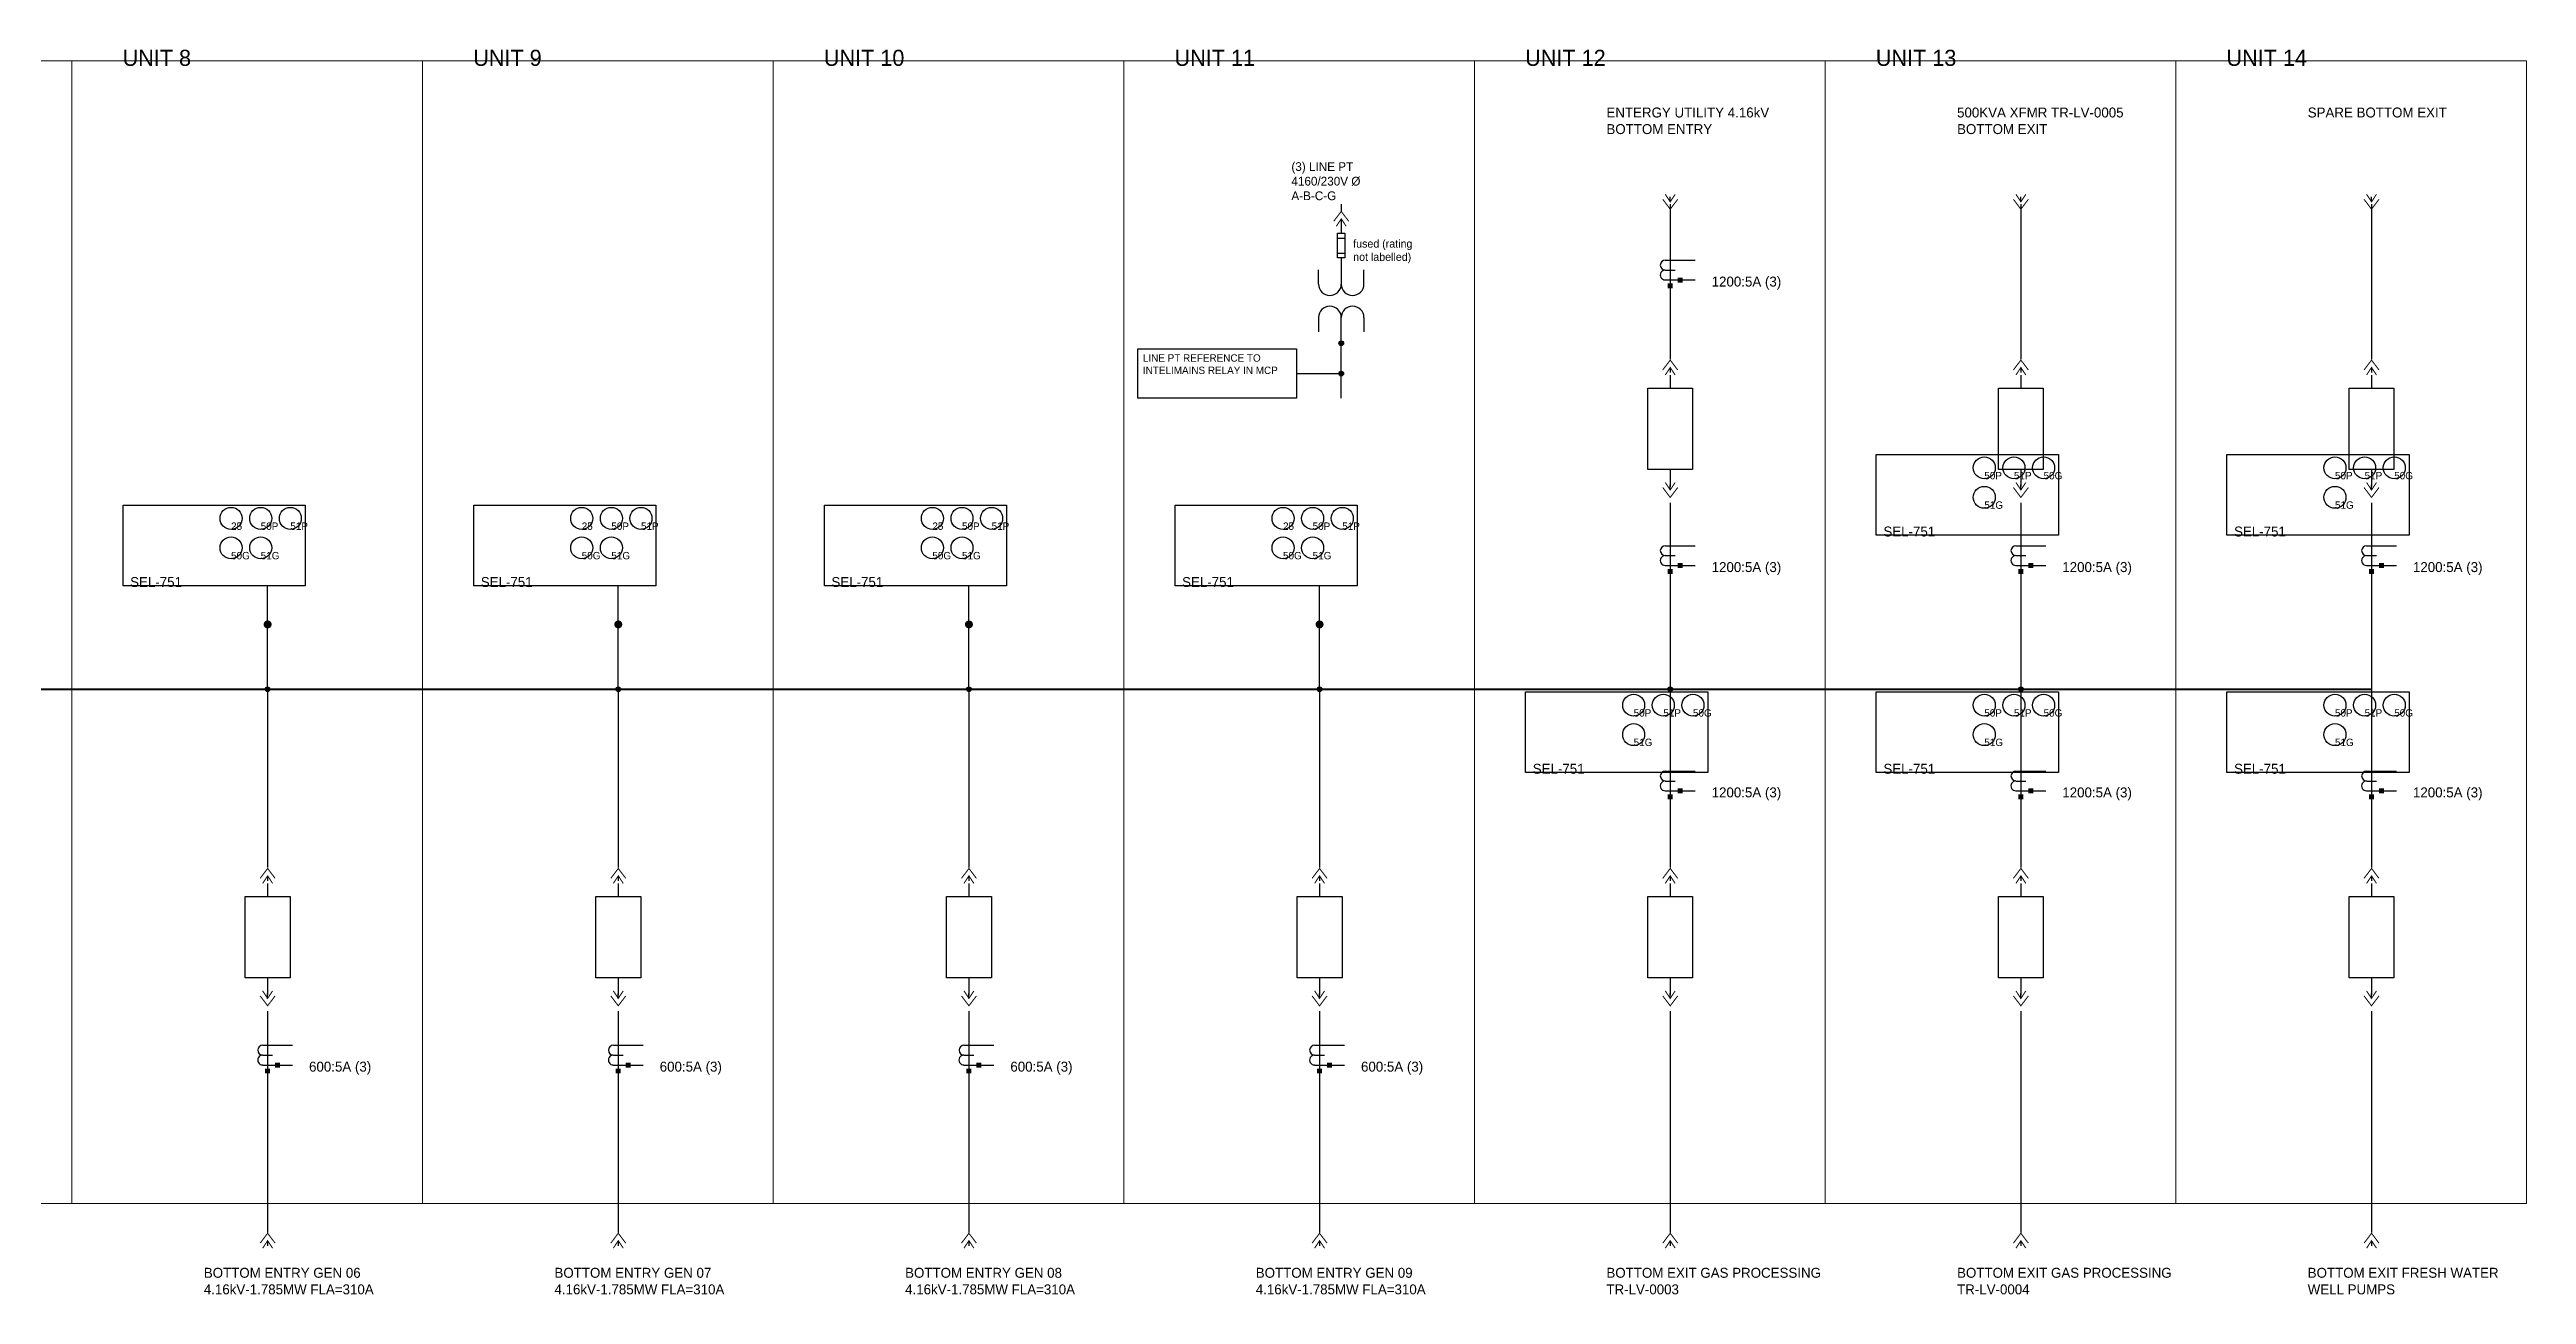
# Model space of a CAD drawing. Header units: metres. Extents: x 2.1 to 63.7, y 5.8 to 21.6.
# Drawn here: x 32.63 to 63.72, y 5.99 to 21.63 of the extents above; entities that cross this region are included whole.
import ezdxf
from ezdxf.enums import TextEntityAlignment as Align

# ---------------------------------------------------------------- set-up
doc = ezdxf.new("R2010")
doc.units = ezdxf.units.M
doc.header["$LTSCALE"] = 0.15
doc.layers.add('OBJ', color=3, linetype='Continuous')
for name, color, linetype, lineweight in [('SLD_BUS', 5, 'Continuous', 50), ('SLD_CUBICLE', 8, 'Continuous', 13), ('SLD_SYMS', 7, 'Continuous', 25), ('SLD_TEXT', 7, 'Continuous', 13), ('SLD_WIRE', 7, 'Continuous', 25)]:
    doc.layers.add(name, color=color, linetype=linetype, lineweight=lineweight)
doc.styles.add('WD', font='txt')

# ---------------------------------------------------------------- blocks, each defined once
blk = doc.blocks.new('WDDOT')
for radius in [0.03, 0.0187, 0.00929]:
    blk.add_circle((0, 0), radius)
blk = doc.blocks.new('WD1005')
at = {"layer": 'OBJ', "const_width": 0.05}
blk.add_lwpolyline([(-0.025, 0, 1), (0.025, 0, 1)], format="xyb", close=True, dxfattribs=at)
blk = doc.blocks.new('VC01PJ_1-')
blk.add_line((0, -0.031), (0, -0.094))
for points in [[(-0.094, -0.062, 0.0125, 0.0125, 0), (0, 0.062, 0.0125, 0.0125, 0), (0.094, -0.062, 0, 0, 0)], [(0.062, -0.125, 0.0125, 0.0125, 0), (0, -0.031, 0.0125, 0.0125, 0), (-0.062, -0.125, 0, 0, 0)]]:
    blk.add_lwpolyline(points, format="xyseb")
at = {"style": 'WD', "width": 0.85}
for tag, p in [('INST', (0.219, 0.25)), ('TAG1', (0.221, -0.092)), ('LOC', (0.219, 0.078)), ('DESC1', (0.219, -0.266)), ('DESC2', (0.219, -0.438)), ('DESC3', (0.219, -0.609))]:
    blk.add_attdef(tag, p, '', height=0.125, dxfattribs=at)
at = {"linetype": 'Continuous', "style": 'WD', "width": 0.85, "flags": 8}
blk.add_attdef('TERM01', text='', height=0.125, dxfattribs=at).set_placement((-0.055, 0.113), align=Align.RIGHT)
at = {"style": 'WD'}
for tag, p, height, flags in [('FAMILY', (-0.132, 0.064), 0.01, 9), ('X2TERM01', (0, 0.062), 0.0125, 1), ('X2TERMDESC01', (0.026, 0.042), 0.01, 1), ('X8TERM02', (0, -0.094), 0.0125, 1), ('X8TERMDESC02', (0.013, -0.115), 0.01, 1)]:
    blk.add_attdef(tag, p, '', height=height, dxfattribs=dict(at, flags=flags))
at = {"linetype": 'Continuous', "style": 'WD', "flags": 9}
for tag, p in [('MFG', (-0.109, 0)), ('CAT', (-0.107, 0.019)), ('ASSYCODE', (-0.109, -0.014))]:
    blk.add_attdef(tag, text='', height=0.01, dxfattribs=at).set_placement(p, align=Align.CENTER)
at = {"linetype": 'Continuous', "style": 'WD', "width": 0.85, "flags": 8}
blk.add_attdef('TERM02', text='', height=0.125, dxfattribs=at).set_placement((-0.041, -0.151), align=Align.TOP_RIGHT)
at = {"color": 7, "style": 'WD', "flags": 1}
blk.add_attdef('WDTYPE', (-0.237, -0.081), '', height=0.01, dxfattribs=at)
at = {"style": 'WD', "flags": 9}
blk.add_attdef('WDBLKNAM', text='', height=0.01, dxfattribs=at).set_placement((-0.16, -0.106), align=Align.RIGHT)
at = {"style": 'WD'}
for tag, p in [('X4LINK', (-0.125, -0.062)), ('X1LINK', (0.125, -0.062))]:
    blk.add_attdef(tag, p, '', height=0.01, dxfattribs=at)
blk = doc.blocks.new('1LCT1A')
at = {"layer": 'OBJ'}
for p, q in [((-0.062, 0.323), (0.312, 0.323)), ((-0.062, 0.198), (0.062, 0.198)), ((-0.062, 0.075), (0.312, 0.075))]:
    blk.add_line(p, q, dxfattribs=at)
for centre, radius, start, end in [((-0.062, 0.261), 0.0625, 90, 270), ((-0.063, 0.137), 0.0618, 89.3683, 270.6317)]:
    blk.add_arc(centre, radius, start, end, dxfattribs=at)
for points in [[(-0.031, -0.031), (-0.031, 0.031), (0.031, -0.031), (0.031, 0.031)], [(0.094, 0.042), (0.094, 0.105), (0.156, 0.042), (0.156, 0.105)]]:
    blk.add_solid(points, dxfattribs=at)
blk = doc.blocks.new('HC01PJ_1-')
blk.add_line((0.031, 0), (0.094, 0))
for points in [[(0.062, -0.094, 0.0125, 0.0125, 0), (-0.062, 0, 0.0125, 0.0125, 0), (0.062, 0.094, 0, 0, 0)], [(0.125, 0.062, 0.0125, 0.0125, 0), (0.031, 0, 0.0125, 0.0125, 0), (0.125, -0.062, 0, 0, 0)]]:
    blk.add_lwpolyline(points, format="xyseb")
at = {"style": 'WD', "width": 0.85}
for tag, p in [('INST', (-0.012, 0.467)), ('LOC', (-0.012, 0.295)), ('TAG1', (-0.01, 0.125)), ('DESC1', (-0.01, -0.344)), ('DESC2', (-0.01, -0.516)), ('DESC3', (-0.01, -0.687))]:
    blk.add_attdef(tag, text='', height=0.125, dxfattribs=at).set_placement(p, align=Align.CENTER)
at = {"style": 'WD', "flags": 9}
blk.add_attdef('WDTYPE', text='', height=0.01, dxfattribs=at).set_placement((-0.221, 0.075), align=Align.RIGHT)
at = {"style": 'WD'}
for tag, p, flags in [('X4TERMDESC01', (-0.094, 0.031), 1), ('X1TERMDESC02', (0.125, 0.031), 1), ('FAMILY', (0.206, 0.131), 9)]:
    blk.add_attdef(tag, p, '', height=0.01, dxfattribs=dict(at, flags=flags))
at = {"color": 7, "style": 'WD', "flags": 1}
for tag, p in [('X4TERM01', (-0.062, 0)), ('X1TERM02', (0.094, 0))]:
    blk.add_attdef(tag, p, '', height=0.0125, dxfattribs=at)
at = {"style": 'WD'}
for tag, p in [('X2LINK', (0, 0.094)), ('X8LINK', (0, -0.094))]:
    blk.add_attdef(tag, p, '', height=0.01, dxfattribs=at)
at = {"linetype": 'Continuous', "style": 'WD', "flags": 9}
for tag, p in [('ASSYCODE', (0.219, 0.062)), ('MFG', (0.228, 0.089)), ('CAT', (0.23, 0.108))]:
    blk.add_attdef(tag, text='', height=0.01, dxfattribs=at).set_placement(p, align=Align.CENTER)
at = {"linetype": 'Continuous', "style": 'WD', "flags": 8}
blk.add_attdef('TERM01', text='', height=0.125, dxfattribs=at).set_placement((-0.104, -0.031), align=Align.TOP_RIGHT)
blk.add_attdef('TERM02', text='', height=0.125, dxfattribs=at).set_placement((0.146, -0.031), align=Align.TOP_LEFT)

msp = doc.modelspace()

# ---------------------------------------------------------------- linework, layer by layer
at = {"layer": 'SLD_BUS'}
msp.add_line((4.55, 13.592), (61.776, 13.592), dxfattribs=at)
at = {"layer": 'SLD_CUBICLE'}
for points in [[(28.505, 21.485), (32.907, 21.485), (32.907, 7.133), (28.505, 7.133)], [(32.907, 21.485), (37.309, 21.485), (37.309, 7.133), (32.907, 7.133)], [(37.309, 21.485), (41.711, 21.485), (41.711, 7.133), (37.309, 7.133)], [(41.711, 21.485), (46.113, 21.485), (46.113, 7.133), (41.711, 7.133)], [(46.113, 21.485), (50.515, 21.485), (50.515, 7.133), (46.113, 7.133)], [(50.515, 21.485), (54.917, 21.485), (54.917, 7.133), (50.515, 7.133)], [(54.917, 21.485), (59.319, 21.485), (59.319, 7.133), (54.917, 7.133)], [(59.319, 21.485), (63.721, 21.485), (63.721, 7.133), (59.319, 7.133)]]:
    msp.add_lwpolyline(points, close=True, dxfattribs=at)
at = {"layer": 'SLD_SYMS'}
for p, q in [((48.795, 19.26), (48.889, 19.26)), ((48.795, 19.072), (48.889, 19.072))]:
    msp.add_line(p, q, dxfattribs=at)
for points in [[(48.795, 19.322), (48.889, 19.322), (48.889, 19.01), (48.795, 19.01)], [(46.288, 17.868), (48.279, 17.868), (48.279, 17.248), (46.288, 17.248)], [(52.6905, 17.376), (53.2535, 17.376), (53.2535, 16.353), (52.6905, 16.353)], [(57.0925, 17.376), (57.6555, 17.376), (57.6555, 16.353), (57.0925, 16.353)], [(61.4945, 17.376), (62.0575, 17.376), (62.0575, 16.353), (61.4945, 16.353)], [(55.559, 16.539), (57.847, 16.539), (57.847, 15.528), (55.559, 15.528)], [(59.961, 16.539), (62.249, 16.539), (62.249, 15.528), (59.961, 15.528)], [(33.549, 15.904), (35.837, 15.904), (35.837, 14.893), (33.549, 14.893)], [(37.951, 15.904), (40.239, 15.904), (40.239, 14.893), (37.951, 14.893)], [(42.353, 15.904), (44.641, 15.904), (44.641, 14.893), (42.353, 14.893)], [(46.755, 15.904), (49.043, 15.904), (49.043, 14.893), (46.755, 14.893)], [(51.157, 13.558), (53.445, 13.558), (53.445, 12.547), (51.157, 12.547)], [(55.559, 13.558), (57.847, 13.558), (57.847, 12.547), (55.559, 12.547)], [(59.961, 13.558), (62.249, 13.558), (62.249, 12.547), (59.961, 12.547)], [(35.0825, 10.989), (35.6455, 10.989), (35.6455, 9.966), (35.0825, 9.966)], [(39.4845, 10.989), (40.0475, 10.989), (40.0475, 9.966), (39.4845, 9.966)], [(43.8865, 10.989), (44.4495, 10.989), (44.4495, 9.966), (43.8865, 9.966)], [(48.2885, 10.989), (48.8515, 10.989), (48.8515, 9.966), (48.2885, 9.966)], [(52.6905, 10.989), (53.2535, 10.989), (53.2535, 9.966), (52.6905, 9.966)], [(57.0925, 10.989), (57.6555, 10.989), (57.6555, 9.966), (57.0925, 9.966)], [(61.4945, 10.989), (62.0575, 10.989), (62.0575, 9.966), (61.4945, 9.966)]]:
    msp.add_lwpolyline(points, close=True, dxfattribs=at)
for centre in [(56.915, 16.373), (57.287, 16.373), (57.659, 16.373), (61.317, 16.373), (61.689, 16.373), (62.061, 16.373), (34.905, 15.738), (35.277, 15.738), (35.649, 15.738), (39.307, 15.738), (39.679, 15.738), (40.051, 15.738), (43.709, 15.738), (44.081, 15.738), (44.453, 15.738), (48.111, 15.738), (48.483, 15.738), (48.855, 15.738), (56.915, 16.003), (61.317, 16.003), (34.905, 15.368), (35.277, 15.368), (39.307, 15.368), (39.679, 15.368), (43.709, 15.368), (44.081, 15.368), (48.111, 15.368), (48.483, 15.368), (52.513, 13.392), (52.885, 13.392), (53.257, 13.392), (56.915, 13.392), (57.287, 13.392), (57.659, 13.392), (61.317, 13.392), (61.689, 13.392), (62.061, 13.392), (52.513, 13.022), (56.915, 13.022), (61.317, 13.022)]:
    msp.add_circle(centre, 0.138, dxfattribs=at)
for centre, start, end in [((48.699, 18.682), 180, 0), ((48.984, 18.682), 180, 0), ((48.699, 18.262), 0, 180), ((48.984, 18.262), 0, 180)]:
    msp.add_arc(centre, 0.143, start, end, dxfattribs=at)
at = {"layer": 'SLD_WIRE'}
for p, q in [((48.842, 19.685), (48.842, 19.596)), ((52.972, 19.685), (52.972, 17.7379)), ((57.374, 19.685), (57.374, 17.7379)), ((61.776, 19.685), (61.776, 17.7379)), ((48.842, 19.439), (48.842, 19.322)), ((48.842, 19.01), (48.842, 18.682)), ((48.557, 18.682), (48.557, 18.86)), ((49.127, 18.682), (49.127, 18.86)), ((48.557, 18.262), (48.557, 18.084)), ((48.842, 17.247), (48.842, 18.265)), ((49.127, 18.262), (49.127, 18.084)), ((48.279, 17.558), (48.842, 17.558)), ((52.972, 17.5365), (52.972, 17.376)), ((57.374, 17.5365), (57.374, 17.376)), ((61.776, 17.5365), (61.776, 17.376)), ((52.972, 16.353), (52.972, 16.1369)), ((57.374, 16.353), (57.374, 16.1369)), ((61.776, 16.353), (61.776, 16.1369)), ((52.972, 15.9355), (52.972, 13.592)), ((57.374, 15.9355), (57.374, 13.592)), ((61.776, 15.9355), (61.776, 13.592)), ((35.364, 13.592), (35.364, 14.893)), ((39.766, 13.592), (39.766, 14.893)), ((44.168, 13.592), (44.168, 14.893)), ((48.57, 13.592), (48.57, 14.893)), ((35.364, 13.592), (35.364, 11.3509)), ((39.766, 13.592), (39.766, 11.3509)), ((44.168, 13.592), (44.168, 11.3509)), ((48.57, 13.592), (48.57, 11.3509)), ((52.972, 13.592), (52.972, 11.3509)), ((57.374, 13.592), (57.374, 11.3509)), ((61.776, 13.592), (61.776, 11.3509)), ((35.364, 11.1495), (35.364, 10.989)), ((39.766, 11.1495), (39.766, 10.989)), ((44.168, 11.1495), (44.168, 10.989)), ((48.57, 11.1495), (48.57, 10.989)), ((52.972, 11.1495), (52.972, 10.989)), ((57.374, 11.1495), (57.374, 10.989)), ((61.776, 11.1495), (61.776, 10.989)), ((35.364, 9.966), (35.364, 9.7499)), ((39.766, 9.966), (39.766, 9.7499)), ((44.168, 9.966), (44.168, 9.7499)), ((48.57, 9.966), (48.57, 9.7499)), ((52.972, 9.966), (52.972, 9.7499)), ((57.374, 9.966), (57.374, 9.7499)), ((61.776, 9.966), (61.776, 9.7499)), ((35.364, 9.5485), (35.364, 6.7679)), ((39.766, 9.5485), (39.766, 6.7679)), ((44.168, 9.5485), (44.168, 6.7679)), ((48.57, 9.5485), (48.57, 6.7679)), ((52.972, 9.5485), (52.972, 6.7679)), ((57.374, 9.5485), (57.374, 6.7679)), ((61.776, 9.5485), (61.776, 6.7679))]:
    msp.add_line(p, q, dxfattribs=at)

# ---------------------------------------------------------------- block references
at = {"layer": 'SLD_SYMS'}
for name, p, rotation in [('HC01PJ_1-', (48.842, 19.533), 270), ('VC01PJ_1-', (52.972, 19.685), 180), ('VC01PJ_1-', (57.374, 19.685), 180), ('VC01PJ_1-', (61.776, 19.685), 180), ('VC01PJ_1-', (52.972, 16.064), 180), ('VC01PJ_1-', (57.374, 16.064), 180), ('VC01PJ_1-', (61.776, 16.064), 180), ('VC01PJ_1-', (35.364, 9.677), 180), ('VC01PJ_1-', (39.766, 9.677), 180), ('VC01PJ_1-', (44.168, 9.677), 180), ('VC01PJ_1-', (48.57, 9.677), 180), ('VC01PJ_1-', (52.972, 9.677), 180), ('VC01PJ_1-', (57.374, 9.677), 180), ('VC01PJ_1-', (61.776, 9.677), 180)]:
    msp.add_blockref(name, p, dxfattribs=dict(at, rotation=rotation))
for name, p in [('1LCT1A', (52.972, 18.659)), ('WDDOT', (48.842, 17.938)), ('VC01PJ_1-', (52.972, 17.665)), ('VC01PJ_1-', (57.374, 17.665)), ('VC01PJ_1-', (61.776, 17.665)), ('WDDOT', (48.842, 17.558)), ('1LCT1A', (52.972, 15.072)), ('1LCT1A', (57.374, 15.072)), ('1LCT1A', (61.776, 15.072)), ('WD1005', (35.364, 14.406)), ('WD1005', (39.766, 14.406)), ('WD1005', (44.168, 14.406)), ('WD1005', (48.57, 14.406)), ('WDDOT', (35.364, 13.592)), ('WDDOT', (39.766, 13.592)), ('WDDOT', (44.168, 13.592)), ('WDDOT', (48.57, 13.592)), ('WDDOT', (52.972, 13.592)), ('WDDOT', (57.374, 13.592)), ('1LCT1A', (52.972, 12.241)), ('1LCT1A', (57.374, 12.241)), ('1LCT1A', (61.776, 12.241)), ('VC01PJ_1-', (35.364, 11.278)), ('VC01PJ_1-', (39.766, 11.278)), ('VC01PJ_1-', (44.168, 11.278)), ('VC01PJ_1-', (48.57, 11.278)), ('VC01PJ_1-', (52.972, 11.278)), ('VC01PJ_1-', (57.374, 11.278)), ('VC01PJ_1-', (61.776, 11.278)), ('1LCT1A', (35.364, 8.796)), ('1LCT1A', (39.766, 8.796)), ('1LCT1A', (44.168, 8.796)), ('1LCT1A', (48.57, 8.796)), ('VC01PJ_1-', (35.364, 6.695)), ('VC01PJ_1-', (39.766, 6.695)), ('VC01PJ_1-', (44.168, 6.695)), ('VC01PJ_1-', (48.57, 6.695)), ('VC01PJ_1-', (52.972, 6.695)), ('VC01PJ_1-', (57.374, 6.695)), ('VC01PJ_1-', (61.776, 6.695))]:
    msp.add_blockref(name, p, dxfattribs=at)

# ---------------------------------------------------------------- texts
at = {"layer": 'SLD_TEXT', "attachment_point": 1}
for s, insert, char_height in [('UNIT 8', (33.543, 21.626), 0.203), ('UNIT 9', (37.945, 21.626), 0.203), ('UNIT 10', (42.347, 21.626), 0.203), ('UNIT 11', (46.749, 21.626), 0.203), ('UNIT 12', (51.151, 21.626), 0.203), ('UNIT 13', (55.553, 21.626), 0.203), ('UNIT 14', (59.955, 21.626), 0.203), ('ENTERGY UTILITY 4.16kV\\PBOTTOM ENTRY', (52.171, 20.9), 0.125), ('500KVA XFMR TR-LV-0005\\PBOTTOM EXIT', (56.573, 20.9), 0.125), ('SPARE BOTTOM EXIT', (60.975, 20.9), 0.125), ('(3) LINE PT\\P4160/230V %%C\\PA-B-C-G', (48.216, 20.213), 0.11), ('fused (rating\\Pnot labelled)', (48.992, 19.24), 0.1), ('1200:5A (3)', (53.492, 18.776), 0.125), ('LINE PT REFERENCE TO\\PINTELIMAINS RELAY IN MCP', (46.352, 17.8), 0.093), ('\\pxqc;50P', (56.915, 16.322), 0.093), ('\\pxqc;51P', (57.287, 16.322), 0.093), ('\\pxqc;50G', (57.659, 16.322), 0.093), ('\\pxqc;50P', (61.317, 16.322), 0.093), ('\\pxqc;51P', (61.689, 16.322), 0.093), ('\\pxqc;50G', (62.061, 16.322), 0.093), ('\\pxqc;51G', (56.915, 15.952), 0.093), ('\\pxqc;51G', (61.317, 15.952), 0.093), ('\\pxqc;25', (34.905, 15.687), 0.093), ('\\pxqc;50P', (35.277, 15.687), 0.093), ('\\pxqc;51P', (35.649, 15.687), 0.093), ('\\pxqc;25', (39.307, 15.687), 0.093), ('\\pxqc;50P', (39.679, 15.687), 0.093), ('\\pxqc;51P', (40.051, 15.687), 0.093), ('\\pxqc;25', (43.709, 15.687), 0.093), ('\\pxqc;50P', (44.081, 15.687), 0.093), ('\\pxqc;51P', (44.453, 15.687), 0.093), ('\\pxqc;25', (48.111, 15.687), 0.093), ('\\pxqc;50P', (48.483, 15.687), 0.093), ('\\pxqc;51P', (48.855, 15.687), 0.093), ('SEL-751', (55.648, 15.636), 0.125), ('SEL-751', (60.05, 15.636), 0.125), ('\\pxqc;50G', (34.905, 15.317), 0.093), ('\\pxqc;51G', (35.277, 15.317), 0.093), ('\\pxqc;50G', (39.307, 15.317), 0.093), ('\\pxqc;51G', (39.679, 15.317), 0.093), ('\\pxqc;50G', (43.709, 15.317), 0.093), ('\\pxqc;51G', (44.081, 15.317), 0.093), ('\\pxqc;50G', (48.111, 15.317), 0.093), ('\\pxqc;51G', (48.483, 15.317), 0.093), ('SEL-751', (33.638, 15.001), 0.125), ('SEL-751', (38.04, 15.001), 0.125), ('SEL-751', (42.442, 15.001), 0.125), ('SEL-751', (46.844, 15.001), 0.125), ('1200:5A (3)', (53.492, 15.189), 0.125), ('1200:5A (3)', (57.894, 15.189), 0.125), ('1200:5A (3)', (62.296, 15.189), 0.125), ('\\pxqc;50P', (52.513, 13.341), 0.093), ('\\pxqc;51P', (52.885, 13.341), 0.093), ('\\pxqc;50G', (53.257, 13.341), 0.093), ('\\pxqc;50P', (56.915, 13.341), 0.093), ('\\pxqc;51P', (57.287, 13.341), 0.093), ('\\pxqc;50G', (57.659, 13.341), 0.093), ('\\pxqc;50P', (61.317, 13.341), 0.093), ('\\pxqc;51P', (61.689, 13.341), 0.093), ('\\pxqc;50G', (62.061, 13.341), 0.093), ('\\pxqc;51G', (52.513, 12.971), 0.093), ('\\pxqc;51G', (56.915, 12.971), 0.093), ('\\pxqc;51G', (61.317, 12.971), 0.093), ('SEL-751', (51.246, 12.655), 0.125), ('SEL-751', (55.648, 12.655), 0.125), ('SEL-751', (60.05, 12.655), 0.125), ('1200:5A (3)', (53.492, 12.358), 0.125), ('1200:5A (3)', (57.894, 12.358), 0.125), ('1200:5A (3)', (62.296, 12.358), 0.125), ('600:5A (3)', (35.884, 8.913), 0.125), ('600:5A (3)', (40.286, 8.913), 0.125), ('600:5A (3)', (44.688, 8.913), 0.125), ('600:5A (3)', (49.09, 8.913), 0.125), ('BOTTOM ENTRY GEN 06\\P4.16kV-1.785MW FLA=310A', (34.563, 6.323), 0.125), ('BOTTOM ENTRY GEN 07\\P4.16kV-1.785MW FLA=310A', (38.965, 6.323), 0.125), ('BOTTOM ENTRY GEN 08\\P4.16kV-1.785MW FLA=310A', (43.367, 6.323), 0.125), ('BOTTOM ENTRY GEN 09\\P4.16kV-1.785MW FLA=310A', (47.769, 6.323), 0.125), ('BOTTOM EXIT GAS PROCESSING\\PTR-LV-0003', (52.171, 6.323), 0.125), ('BOTTOM EXIT GAS PROCESSING\\PTR-LV-0004', (56.573, 6.323), 0.125), ('BOTTOM EXIT FRESH WATER\\PWELL PUMPS', (60.975, 6.323), 0.125)]:
    msp.add_mtext(s, dxfattribs=dict(at, insert=insert, char_height=char_height))

doc.saveas('drawing.dxf')
